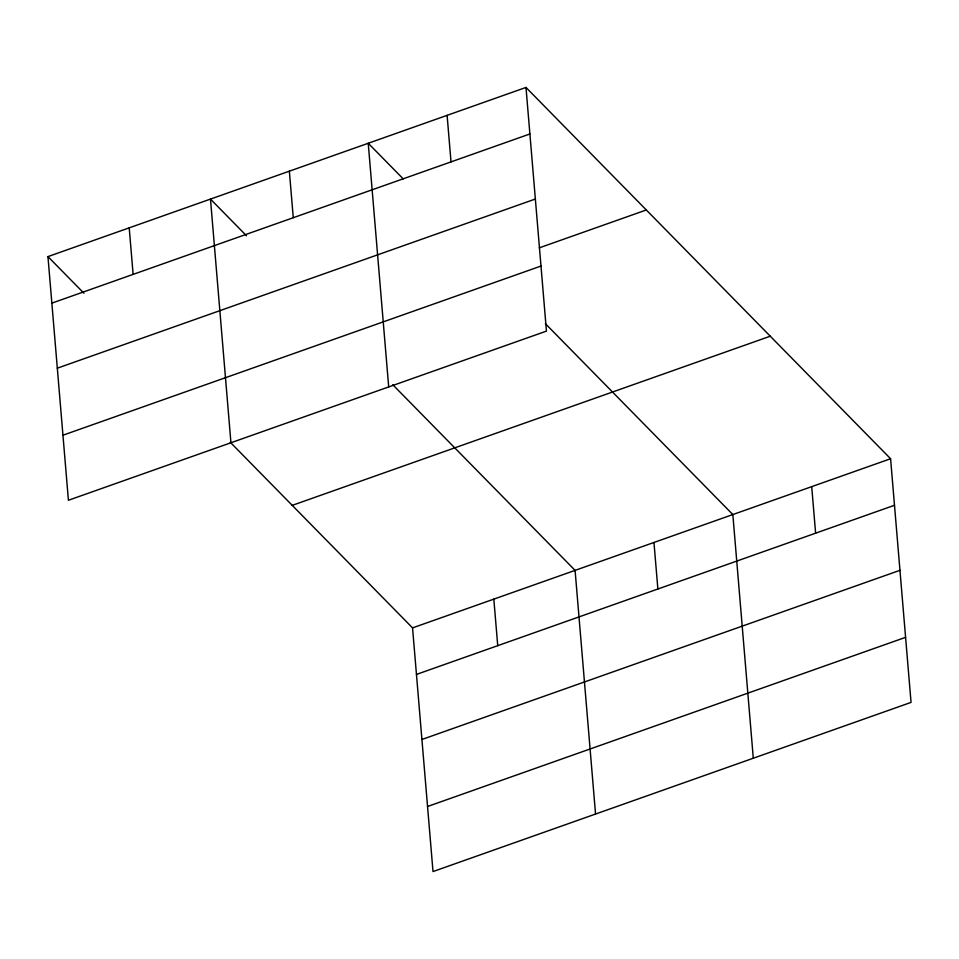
<?xml version="1.0" encoding="UTF-8"?>
<svg xmlns="http://www.w3.org/2000/svg" width="959" height="959" viewBox="0 0 959 959"><rect width="100%" height="100%" fill="white"/><g stroke="black" fill="none" stroke-linecap="round" stroke-linejoin="round"><path stroke-width="1.44" d="M525.988 87.437L546.45 331.107L68.413 500.262L47.95 256.604L525.988 87.437L890.587 458.738L911.05 702.396L433.012 871.563L412.55 627.893L230.256 442.243M51.858 303.14L529.895 133.972M57.324 368.184L535.35 199.028M539.258 247.854L646.306 209.973M62.946 435.218L540.984 266.051M292.231 505.369L770.269 336.201M412.55 627.893L890.587 458.738M416.458 674.429L894.495 505.273M421.924 739.485L899.962 570.317M427.546 806.507L905.584 637.339M403.2 178.865L368.232 143.263L388.695 386.933M545.371 323.651L732.832 514.551L753.294 758.221M246.475 235.746L210.477 199.088L230.939 442.758M392.782 384.739L575.088 570.377L595.551 814.047M47.95 256.604L83.948 293.25M811.71 486.645L815.618 533.18M653.966 542.47L657.874 589.006M493.825 599.135L497.733 645.671M447.11 115.356L451.018 161.891M289.354 171.181L293.262 217.705M129.213 227.846L133.121 274.382"/></g></svg>
